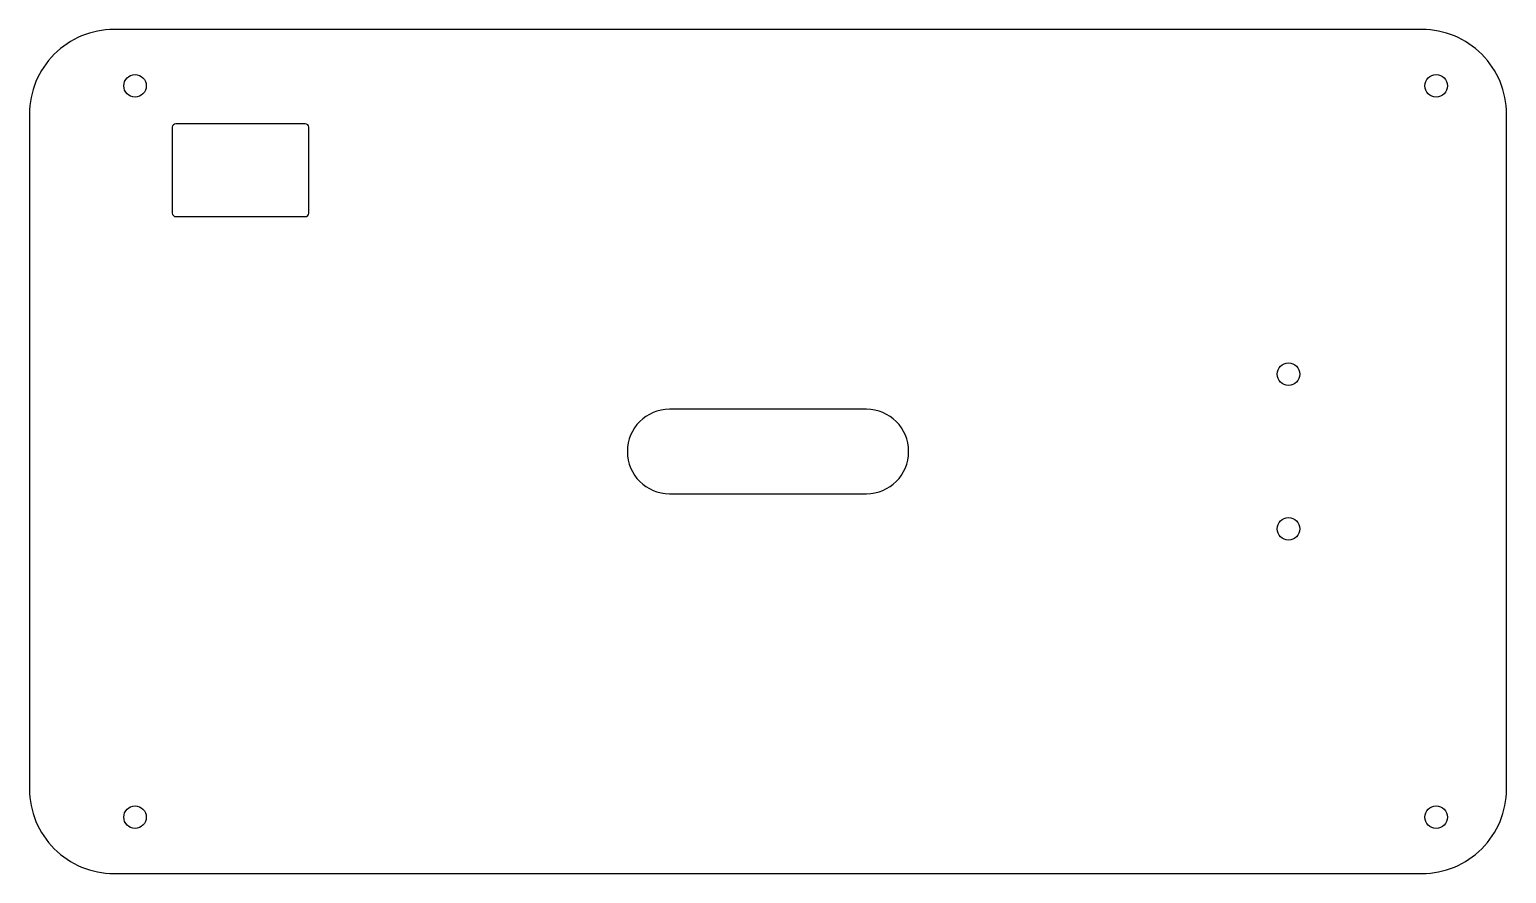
# Model space of a CAD drawing. Header units: millimetres. Extents: x -115 to 95, y -60 to 60.
import ezdxf

# ---------------------------------------------------------------- set-up
doc = ezdxf.new("R2010")
doc.units = ezdxf.units.MM
doc.layers.get('0').update_dxf_attribs({"linetype": 'CONTINUOUS'})

msp = doc.modelspace()

# ---------------------------------------------------------------- linework, layer by layer
for points in [[(-103, -60), (83, -60, 0.414214), (95, -48), (95, 48, 0.414214), (83, 60), (-103, 60, 0.414214), (-115, 48), (-115, -48, 0.414214)], [(-75.8, 33.4, 0.414214), (-75.3, 33.9), (-75.3, 46.1, 0.414214), (-75.8, 46.6), (-94.2, 46.6, 0.414214), (-94.7, 46.1), (-94.7, 33.9, 0.414214), (-94.2, 33.4)], [(4, -6, 1), (4, 6), (-24, 6, 1), (-24, -6)]]:
    msp.add_lwpolyline(points, format="xyb", close=True)
for centre in [(-100, 52), (85, 52), (64, 11), (64, -11), (-100, -52), (85, -52)]:
    msp.add_circle(centre, 1.6)

doc.saveas('drawing.dxf')
